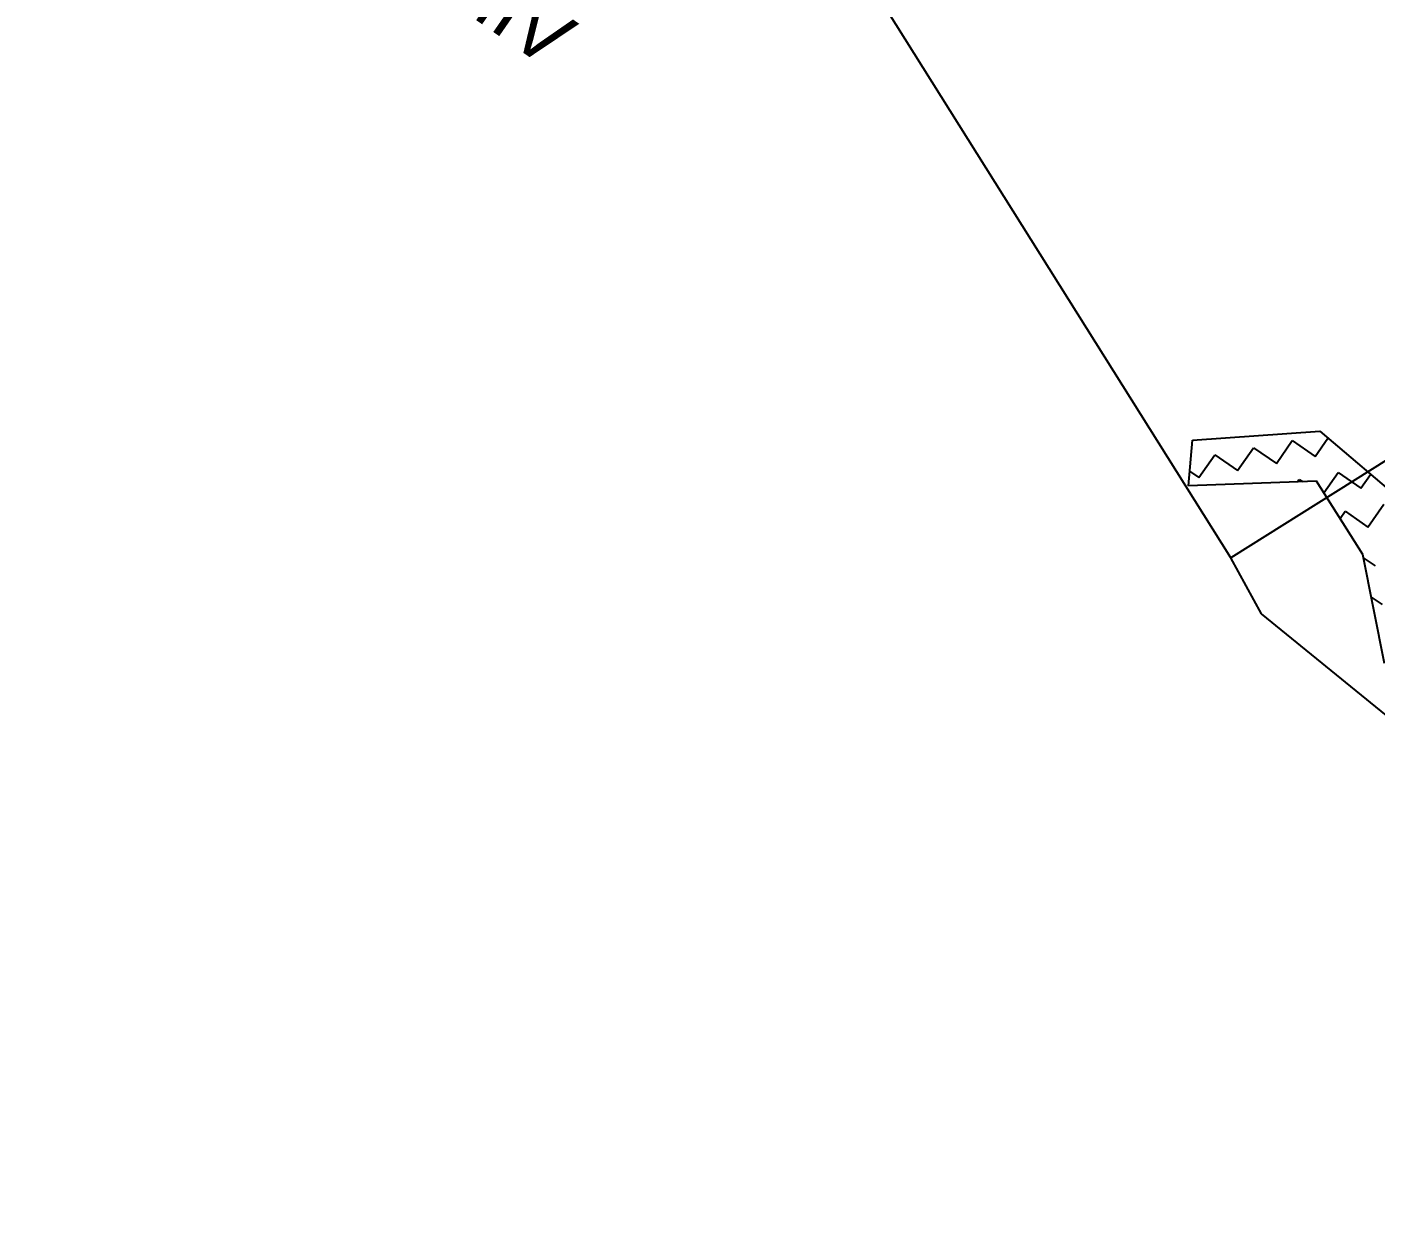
# Model space of a CAD drawing. Header units: metres. Extents: x 282167 to 284586, y 2020907 to 2023042.
# Drawn here: x 282547.8 to 282850.8, y 2021714.9 to 2021981.2 of the extents above; entities that cross this region are included whole.
import ezdxf

# ---------------------------------------------------------------- set-up
doc = ezdxf.new("R2010")
doc.units = ezdxf.units.M
doc.header["$MEASUREMENT"] = 0
for name, color, linetype in [('POLY_HATCH', 12, 'Continuous'), ('POLY_PARCEL', 6, 'Continuous'), ('TEXT_MAPOUT', 7, 'Continuous'), ('V_BOUND_LINE', 7, 'Continuous')]:
    doc.layers.add(name, color=color, linetype=linetype)
doc.styles.get("Standard").update_dxf_attribs({"font": 'arial.ttf'})

msp = doc.modelspace()

# ---------------------------------------------------------------- linework, layer by layer
at = {"layer": 'POLY_HATCH'}
for p, q in [((282809.77, 2021888.41), (282838.41, 2021890.38)), ((282838.41, 2021890.38), (282863.45, 2021869.14)), ((282808.88, 2021878.13), (282809.77, 2021888.41)), ((282837.68, 2021879.2), (282808.88, 2021878.13)), ((282848.05, 2021862.67), (282837.68, 2021879.2)), ((282852.95, 2021838.24), (282848.05, 2021862.67))]:
    msp.add_line(p, q, dxfattribs=at)
at = {"layer": 'POLY_HATCH', "linetype": 'Continuous'}
for p, q in [((282819.94, 2021881.56), (282823.51, 2021886.7)), ((282823.51, 2021886.7), (282828.65, 2021883.14)), ((282828.65, 2021883.14), (282832.22, 2021888.28)), ((282832.22, 2021888.28), (282837.37, 2021884.72)), ((282837.37, 2021884.72), (282840.22, 2021888.84)), ((282811.23, 2021879.98), (282814.79, 2021885.12)), ((282814.79, 2021885.12), (282819.94, 2021881.56)), ((282809.16, 2021881.41), (282811.23, 2021879.98)), ((282839.34, 2021876.56), (282842.51, 2021881.15)), ((282842.51, 2021881.15), (282847.66, 2021877.59)), ((282847.66, 2021877.59), (282849.82, 2021880.7)), ((282833.44, 2021879.04), (282833.8, 2021879.57)), ((282833.8, 2021879.57), (282834.51, 2021879.08)), ((282849.24, 2021868.87), (282852.81, 2021874.02)), ((282842.96, 2021870.79), (282844.1, 2021872.44)), ((282844.1, 2021872.44), (282849.24, 2021868.87)), ((282848.19, 2021861.98), (282850.82, 2021860.16)), ((282849.96, 2021853.14), (282852.4, 2021851.45))]:
    msp.add_line(p, q, dxfattribs=at)
at = {"layer": 'POLY_PARCEL'}
msp.add_line((282920.32, 2021925.87), (282818.4, 2021861.97), dxfattribs=at)
at = {"layer": 'V_BOUND_LINE'}
for p, q in [((282818.4, 2021861.97), (282581.48, 2022239.19)), ((282825.32, 2021849.35), (282818.4, 2021861.97)), ((282990.47, 2021714.93), (282825.32, 2021849.35))]:
    msp.add_line(p, q, dxfattribs=at)

# ---------------------------------------------------------------- texts
at = {"layer": 'TEXT_MAPOUT'}
msp.add_text('MANER CHI SHIV', height=12.5237, rotation=325.2826, dxfattribs=at).set_placement((282546.66, 2022053.55))

doc.saveas('drawing.dxf')
